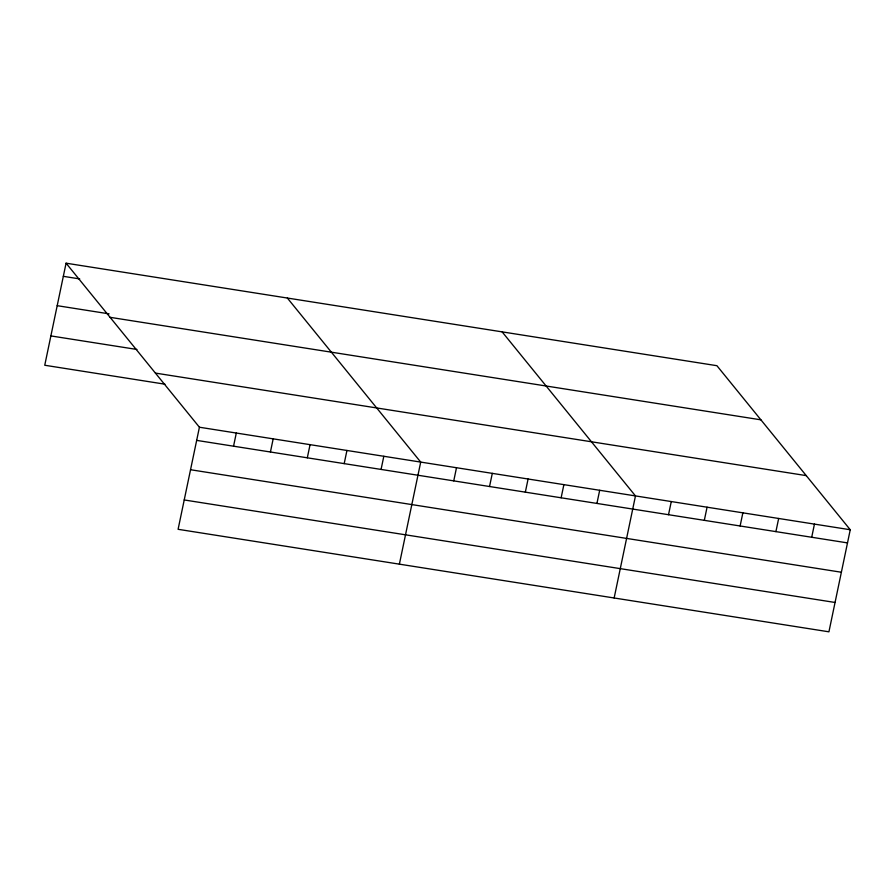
<?xml version="1.0" encoding="UTF-8"?>
<svg xmlns="http://www.w3.org/2000/svg" width="895" height="895" viewBox="0 0 895 895"><rect width="100%" height="100%" fill="white"/><g stroke="black" fill="none" stroke-linecap="round" stroke-linejoin="round"><path stroke-width="1.34" d="M66.073 263.186L199.417 427.228L178.094 529.303L828.927 631.814L850.25 529.75L716.906 365.697L66.073 263.186L44.75 365.25L164.948 384.19M233.55 446.191L236.302 433.046M270.435 451.997L273.176 438.852M307.309 457.815L310.062 444.658M344.195 463.621L346.936 450.465M381.069 469.428L383.821 456.282M399.383 564.152L420.706 462.089L287.351 298.035M453.754 480.872L456.495 467.727M489.543 486.511L492.295 473.365M525.343 492.149L528.084 479.004M561.131 497.788L563.884 484.642M596.931 503.426L599.684 490.281M614.149 597.983L635.472 495.919L502.129 331.866M668.52 514.703L671.272 501.558M704.32 520.342L707.072 507.196M740.12 525.98L742.861 512.835M775.909 531.619L778.661 518.473M811.709 537.257L814.45 524.112M63.321 276.331L79.722 278.916M57.19 305.676L109.1 313.854M110.074 317.322L760.907 419.833M50.881 335.916L136.935 349.464M155.417 373.092L806.25 475.614M199.417 427.228L850.25 529.75M196.665 440.385L847.498 542.896M190.545 469.73L841.367 572.241M184.225 499.958L835.057 602.469"/></g></svg>
